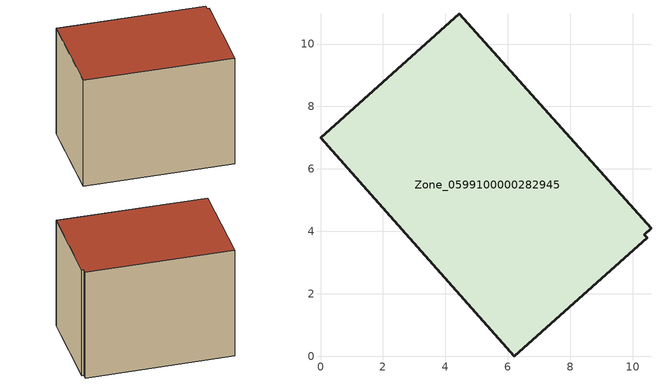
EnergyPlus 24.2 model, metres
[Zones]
Zone_0599100000282945
 floor ground (C_G): 10.59,4.09 10.37,3.9 10.46,3.8 6.21,0 0,7 4.44,10.97 z0
 wall outside (C_F): 10.59,4.09 4.44,10.97 0,7 6.21,0 10.46,3.8 10.37,3.9 10.59,4.09 z0:7.46
 roof outside (C_R): 10.37,3.9 10.59,4.09 4.44,10.97 0,7 6.21,0 10.46,3.8 z7.46
[BUILDING]
Pand.0599100000282945: North Axis=0; Terrain=City; Loads Convergence Tolerance Value=0.04; Temperature Convergence Tolerance Value=0.4; Solar Distribution=FullExterior; Maximum Number of Warmup Days=25; Minimum Number of Warmup Days=1
[Site:Location]
Rotterdam.The.Hague.AP_ZH_NLD Design_Conditions: Latitude=51.96; Longitude=4.45; Time Zone=1; Elevation=-4.5
[SITE:GROUNDTEMPERATURE:BUILDINGSURFACE]
18, 18, 18, 18, 18, 18, 18, 18, 18, 18, 18, 18
[MATERIAL] Thermal Absorptance=0.9; Solar Absorptance=0.7; Visible Absorptance=0.7
Name | Roughness | Thickness | Conductivity | Density | Specific Heat
G.TC.1965-1974 | MediumSmooth | 0.15 | 0.882353 | 540 | 1210
F.TC.1965-1974 | Rough | 0.3 | 0.697674 | 1920 | 840
R.TC.1965-1974 | MediumRough | 0.2 | 0.232558 | 1500 | 1000
[CONSTRUCTION]
C_G: G.TC.1965-1974
C_F: F.TC.1965-1974
C_R: R.TC.1965-1974
[ZONE]
Zone_0599100000282945: Type=1; Multiplier=1; Ceiling Height=Autocalculate; Volume=Autocalculate; Floor Area=autocalculate; Part of Total Floor Area=Yes
[ZONEINFILTRATION:DESIGNFLOWRATE]
Infil_Zone_0599100000282945: Zone or ZoneList or Space or SpaceList=Zone_0599100000282945; Schedule=AlwaysOn; Design Flow Rate Calculation Method=Flow/Area; Flow Rate per Floor Area=0.003; Constant Term Coefficient=1; Temperature Term Coefficient=0; Velocity Term Coefficient=0; Velocity Squared Term Coefficient=0
[HVACTEMPLATE:ZONE:IDEALLOADSAIRSYSTEM]
Zone_0599100000282945: Maximum Heating Supply Air Temperature=50; Minimum Cooling Supply Air Temperature=13; Maximum Heating Supply Air Humidity Ratio=0.0156; Minimum Cooling Supply Air Humidity Ratio=0.0077; Heating Limit=NoLimit; Cooling Limit=NoLimit; Dehumidification Control Type=ConstantSensibleHeatRatio; Cooling Sensible Heat Ratio=0.7; Dehumidification Setpoint=60; Humidification Control Type=None; Humidification Setpoint=30; Outdoor Air Method=None; Outdoor Air Flow Rate per Person=0.00944; Outdoor Air Flow Rate per Zone Floor Area=0; Outdoor Air Flow Rate per Zone=0; Demand Controlled Ventilation Type=None; Outdoor Air Economizer Type=NoEconomizer; Heat Recovery Type=None; Sensible Heat Recovery Effectiveness=0.7; Latent Heat Recovery Effectiveness=0.65
[ZONECONTROL:THERMOSTAT]
ThermostatControl_Zone_0599100000282945: Zone or ZoneList=Zone_0599100000282945; Control Type Schedule=DualSetpointControlType; Control 1=Thermostat_Zone_0599100000282945; Temperature Difference Between Cutout And Setpoint=0
[THERMOSTATSETPOINT:DUALSETPOINT]
Thermostat_Zone_0599100000282945: Heating Setpoint Temperature Schedule=HeatingSetpoint_Zone_0599100000282945; Cooling Setpoint Temperature Schedule=CoolingSetpoint_Zone_0599100000282945
[SCHEDULE:COMPACT]
HeatingSetpoint_Zone_0599100000282945: Through: 12/31, For: AllDays, Until: 24:00, 21
CoolingSetpoint_Zone_0599100000282945: Through: 12/31, For: AllDays, Until: 24:00, 24
DualSetpointControlType: Through: 12/31, For: AllDays, Until: 24:00, 4
AlwaysOn: Through: 12/31, For: AllDays, Until: 24:00, 1
